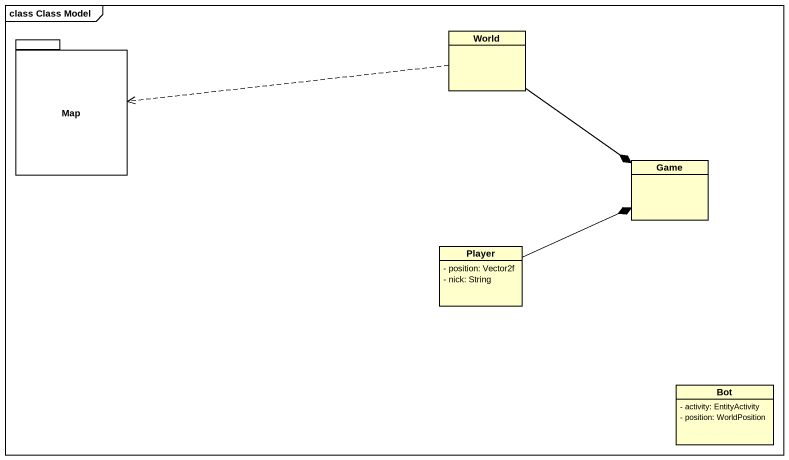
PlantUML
@startuml
mainframe class Class Model
hide circle
hide empty members
skinparam classAttributeIconSize 0
package "Map" as Map_ {
}
class World
class Game
class Player {
  - position: Vector2f
  - nick: String
}
class Bot {
  - activity: EntityActivity
  - position: WorldPosition
}
World .left.> Map_
World --* Game
Player -right-* Game
@enduml
